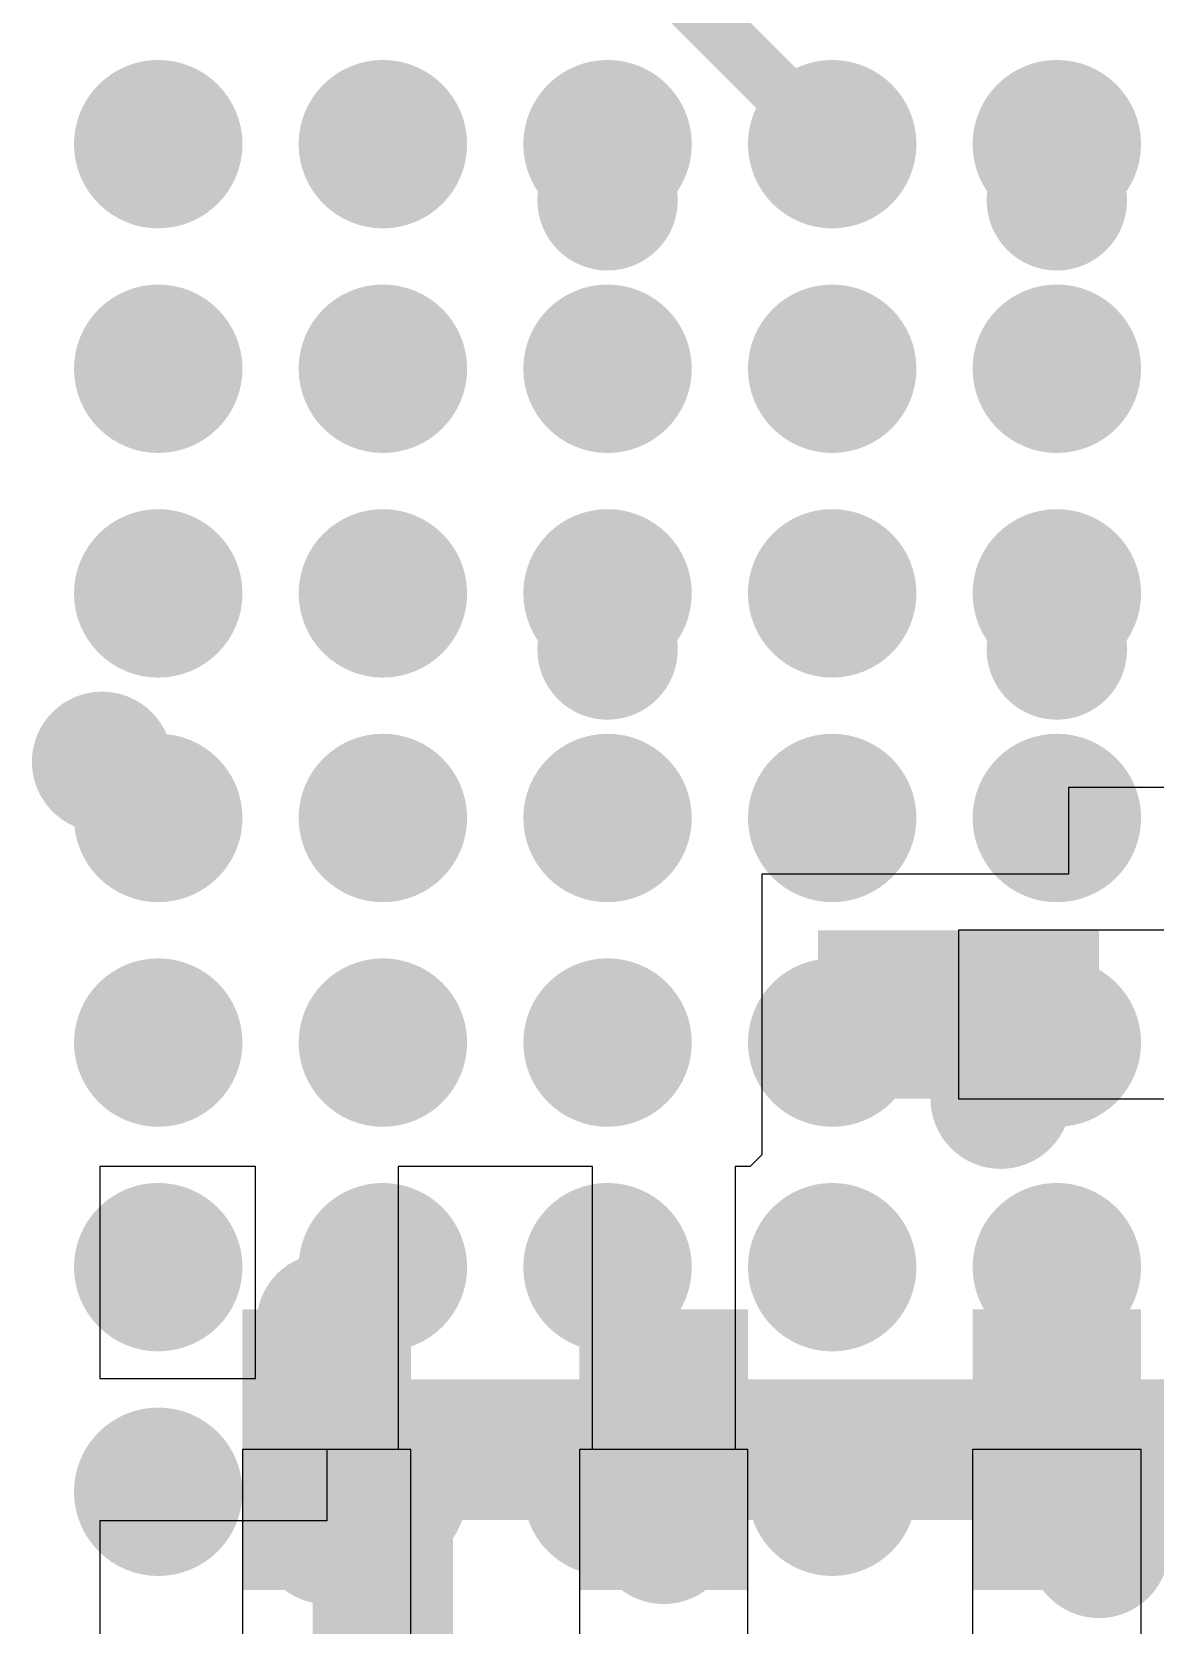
# Model space of a CAD drawing. Header units: millimetres. Extents: x 15 to 122, y 23 to 96.
# Drawn here: x 56.775 to 58.775, y 63.563 to 66.4 of the extents above; entities that cross this region are included whole.
import ezdxf

# ---------------------------------------------------------------- set-up
doc = ezdxf.new("R2010")
doc.units = ezdxf.units.MM
for name, color, linetype in [('Bottom Modules', 3, 'Continuous'), ('BottomLayer', 5, 'Continuous'), ('BottomPaste', 16, 'Continuous'), ('TopLayer', 1, 'Continuous'), ('TopPaste', 8, 'Continuous'), ('TopSolder', 216, 'Continuous')]:
    doc.layers.add(name, color=color, linetype=linetype)

msp = doc.modelspace()

# ---------------------------------------------------------------- linework, layer by layer
at = {"layer": 'Bottom Modules'}
for points in [[(59.1250024, 64.49999799999999), (59.1250024, 64.7999974), (58.42500125999999, 64.7999974), (58.42500125999999, 64.49999799999999)], [(57.45000194, 63.17500192), (57.45000194, 63.87500306), (57.15000254, 63.87500306), (57.15000254, 63.17500192)], [(58.05000328, 63.17500192), (58.05000328, 63.87500306), (57.75000387999999, 63.87500306), (57.75000387999999, 63.17500192)], [(58.75000188, 63.17500192), (58.75000188, 63.87500306), (58.45000247999999, 63.87500306), (58.45000247999999, 63.17500192)]]:
    msp.add_lwpolyline(points, close=True, dxfattribs=at)
at = {"layer": 'BottomLayer'}
for p, q in [((58.9980024, 65.0539974), (58.62100289999999, 65.0539974)), ((58.62100289999999, 65.0539974), (58.62100289999999, 64.8999972)), ((58.62100289999999, 64.8999972), (58.07500195999999, 64.8999972)), ((58.07500195999999, 64.8999972), (58.07500195999999, 64.40000074)), ((58.07500195999999, 64.40000327999999), (58.05400124, 64.37900255999999)), ((58.07500195999999, 64.40000074), (58.07500195999999, 64.40000327999999)), ((58.07500195999999, 64.40000074), (58.07500195999999, 64.40000074)), ((57.17300224, 64.37900255999999), (56.89600254, 64.37900255999999)), ((56.89600254, 64.37900255999999), (56.89600254, 64.00200305999999)), ((57.17300224, 64.00200305999999), (57.17300224, 64.37900255999999)), ((57.77300357999999, 64.37900255999999), (57.42700224, 64.37900255999999)), ((57.42700224, 64.37900255999999), (57.42700224, 63.87500306)), ((57.77300357999999, 63.87500306), (57.77300357999999, 64.37900255999999)), ((58.05400124, 64.37900255999999), (58.02700358, 64.37900255999999)), ((58.02700358, 64.37900255999999), (58.02700358, 63.87500306)), ((56.89600254, 64.00200305999999), (57.17300224, 64.00200305999999)), ((57.42700224, 63.87500306), (57.30000224, 63.87500306)), ((57.30000224, 63.87500306), (57.30000224, 63.74800305999999)), ((58.02700358, 63.87500306), (57.77300357999999, 63.87500306)), ((57.30000224, 63.74800305999999), (56.89600254, 63.74800305999999)), ((56.89600254, 63.74800305999999), (56.89600254, 63.50687832))]:
    msp.add_line(p, q, dxfattribs=at)
at = {"layer": 'BottomLayer', "const_width": 0.12499848}
for points in [[(57.737502, 66.09999988, 1), (57.86250047999999, 66.09999988, 1)], [(58.5375004, 66.09999988, 1), (58.66249887999999, 66.09999988, 1)], [(57.737502, 65.30000147999999, 1), (57.86250047999999, 65.30000147999999, 1)], [(58.5375004, 65.30000147999999, 1), (58.66249887999999, 65.30000147999999, 1)], [(56.83750126, 65.09999934, 1), (56.96249974, 65.09999934, 1)], [(58.4375006, 64.50000054, 1), (58.56249907999999, 64.50000054, 1)], [(57.23750046, 64.10000133999999, 1), (57.36249893999999, 64.10000133999999, 1)], [(57.8375018, 63.97500032, 1), (57.96250027999999, 63.97500032, 1)], [(58.5375004, 63.97500032, 1), (58.66249887999999, 63.97500032, 1)], [(57.237503, 63.87500306, 1), (57.36250148, 63.87500306, 1)], [(57.23751061999999, 63.87499544, 1), (57.3625091, 63.87499544, 1)], [(57.23751061999999, 63.87499544, 1), (57.3625091, 63.87499544, 1)], [(57.23750046, 63.72500082, 1), (57.36249893999999, 63.72500082, 1)], [(57.83749925999999, 63.72500082, 1), (57.96249774, 63.72500082, 1)], [(58.61250152, 63.6999996, 1), (58.7375, 63.6999996, 1)]]:
    msp.add_lwpolyline(points, format="xyb", close=True, dxfattribs=at)
at = {"layer": 'BottomLayer', "const_width": 0.2499995}
for points in [[(57.30000224, 63.87500306), (57.30000986, 63.87499544)], [(57.30000986, 63.87499544), (59.19999335999999, 63.87499544)]]:
    msp.add_lwpolyline(points, dxfattribs=at)
at = {"layer": 'BottomLayer'}
for points in [[(58.17500175999999, 64.7999974), (58.17500175999999, 64.49999799999999), (58.67500076, 64.7999974), (58.67500076, 64.49999799999999)], [(57.15000254, 63.62500356), (57.45000194, 63.62500356), (57.15000254, 64.12500256), (57.45000194, 64.12500256)], [(57.75000387999999, 63.62500356), (58.05000328, 63.62500356), (57.75000387999999, 64.12500256), (58.05000328, 64.12500256)], [(58.45000247999999, 63.62500356), (58.75000188, 63.62500356), (58.45000247999999, 64.12500256), (58.75000188, 64.12500256)]]:
    msp.add_solid(points, dxfattribs=at)
at = {"layer": 'BottomPaste'}
for points in [[(58.17500175999999, 64.7999974), (58.17500175999999, 64.49999799999999), (58.67500076, 64.7999974), (58.67500076, 64.49999799999999)], [(58.17500175999999, 64.7999974), (58.17500175999999, 64.49999799999999), (58.67500076, 64.7999974), (58.67500076, 64.49999799999999)], [(57.15000254, 63.62500356), (57.45000194, 63.62500356), (57.15000254, 64.12500256), (57.45000194, 64.12500256)], [(57.15000254, 63.62500356), (57.45000194, 63.62500356), (57.15000254, 64.12500256), (57.45000194, 64.12500256)], [(57.75000387999999, 63.62500356), (58.05000328, 63.62500356), (57.75000387999999, 64.12500256), (58.05000328, 64.12500256)], [(57.75000387999999, 63.62500356), (58.05000328, 63.62500356), (57.75000387999999, 64.12500256), (58.05000328, 64.12500256)], [(58.45000247999999, 63.62500356), (58.75000188, 63.62500356), (58.45000247999999, 64.12500256), (58.75000188, 64.12500256)], [(58.45000247999999, 63.62500356), (58.75000188, 63.62500356), (58.45000247999999, 64.12500256), (58.75000188, 64.12500256)]]:
    msp.add_solid(points, dxfattribs=at)
at = {"layer": 'TopLayer'}
for points, const_width in [([(57.80000124, 66.60000142), (58.20000044, 66.20000222)], 0.0999998), ([(57.80000124, 66.19999967999999), (57.80000124, 66.20000222)], 0.1999996), ([(57.0000003, 66.19999967999999), (57.0000003, 66.20000222)], 0.0999998), ([(57.3999995, 65.80000301999999), (57.40000204, 65.80000048)], 0.0999998), ([(57.80000124, 65.80000048), (57.80000124, 65.80000301999999)], 0.0999998), ([(58.20000044, 65.80000048), (58.20000044, 65.80000301999999)], 0.0999998), ([(57.80000124, 64.99999953999999), (57.80000124, 65.00000208)], 0.1999996), ([(58.20000044, 64.60000034), (58.20000044, 64.60000287999999)], 0.2499995), ([(58.59999964, 64.60000034), (58.59999964, 64.60000287999999)], 0.2499995), ([(57.3999995, 64.20000368), (57.40000204, 64.20000114)], 0.0999998), ([(57.3999995, 63.40000274), (57.3999995, 63.80000193999999)], 0.2499995)]:
    msp.add_lwpolyline(points, dxfattribs=dict(at, const_width=const_width))
for points, const_width in [([(56.92500172, 66.20000222, 1), (57.07499888, 66.20000222, 1)], 0.1499997), ([(57.32500091999999, 66.20000222, 1), (57.47499808, 66.20000222, 1)], 0.1499997), ([(57.72500265999999, 66.20000222, 1), (57.87499982, 66.20000222, 1)], 0.1499997), ([(58.12500186, 66.20000222, 1), (58.27499902, 66.20000222, 1)], 0.1499997), ([(58.52500105999999, 66.20000222, 1), (58.67499822, 66.20000222, 1)], 0.1499997), ([(56.93750106, 66.19999967999999, 1), (57.06249954, 66.19999967999999, 1)], 0.12499848), ([(57.3375028, 66.19999967999999, 1), (57.46250128, 66.19999967999999, 1)], 0.12499848), ([(57.737502, 66.19999967999999, 1), (57.86250047999999, 66.19999967999999, 1)], 0.12499848), ([(57.75000134, 66.20000222, 1), (57.85000114, 66.20000222, 1)], 0.0999998), ([(57.75000134, 66.19999967999999, 1), (57.85000114, 66.19999967999999, 1)], 0.0999998), ([(56.97500161999999, 66.20000222, 1), (57.02499898, 66.20000222, 1)], 0.0499999), ([(56.97500161999999, 66.19999967999999, 1), (57.02499898, 66.19999967999999, 1)], 0.0499999), ([(58.17500175999999, 66.20000222, 1), (58.22499912, 66.20000222, 1)], 0.0499999), ([(56.92500172, 65.80000301999999, 1), (57.07499888, 65.80000301999999, 1)], 0.1499997), ([(57.32500091999999, 65.80000301999999, 1), (57.47499808, 65.80000301999999, 1)], 0.1499997), ([(57.72500265999999, 65.80000301999999, 1), (57.87499982, 65.80000301999999, 1)], 0.1499997), ([(58.12500186, 65.80000301999999, 1), (58.27499902, 65.80000301999999, 1)], 0.1499997), ([(58.52500105999999, 65.80000301999999, 1), (58.67499822, 65.80000301999999, 1)], 0.1499997), ([(56.93750106, 65.80000048, 1), (57.06249954, 65.80000048, 1)], 0.12499848), ([(57.3375028, 65.80000048, 1), (57.46250128, 65.80000048, 1)], 0.12499848), ([(57.737502, 65.80000048, 1), (57.86250047999999, 65.80000048, 1)], 0.12499848), ([(58.1375012, 65.80000048, 1), (58.26249968, 65.80000048, 1)], 0.12499848), ([(57.37500082, 65.80000301999999, 1), (57.42499818, 65.80000301999999, 1)], 0.0499999), ([(57.37500335999999, 65.80000048, 1), (57.42500072, 65.80000048, 1)], 0.0499999), ([(57.77500256, 65.80000301999999, 1), (57.82499992, 65.80000301999999, 1)], 0.0499999), ([(57.77500256, 65.80000048, 1), (57.82499992, 65.80000048, 1)], 0.0499999), ([(58.17500175999999, 65.80000301999999, 1), (58.22499912, 65.80000301999999, 1)], 0.0499999), ([(58.17500175999999, 65.80000048, 1), (58.22499912, 65.80000048, 1)], 0.0499999), ([(56.92500172, 65.40000128, 1), (57.07499888, 65.40000128, 1)], 0.1499997), ([(57.32500091999999, 65.40000128, 1), (57.47499808, 65.40000128, 1)], 0.1499997), ([(57.3375028, 65.42499996, 1), (57.46250128, 65.42499996, 1)], 0.12499848), ([(57.72500265999999, 65.40000128, 1), (57.87499982, 65.40000128, 1)], 0.1499997), ([(58.12500186, 65.40000128, 1), (58.27499902, 65.40000128, 1)], 0.1499997), ([(58.52500105999999, 65.40000128, 1), (58.67499822, 65.40000128, 1)], 0.1499997), ([(56.93750106, 65.40000128, 1), (57.06249954, 65.40000128, 1)], 0.12499848), ([(57.737502, 65.40000128, 1), (57.86250047999999, 65.40000128, 1)], 0.12499848), ([(58.1375012, 65.40000128, 1), (58.26249968, 65.40000128, 1)], 0.12499848), ([(58.5375004, 65.40000128, 1), (58.66249887999999, 65.40000128, 1)], 0.12499848), ([(56.92500172, 65.00000208, 1), (57.07499888, 65.00000208, 1)], 0.1499997), ([(57.32500091999999, 65.00000208, 1), (57.47499808, 65.00000208, 1)], 0.1499997), ([(57.72500265999999, 65.00000208, 1), (57.87499982, 65.00000208, 1)], 0.1499997), ([(58.12500186, 65.00000208, 1), (58.27499902, 65.00000208, 1)], 0.1499997), ([(58.52500105999999, 65.00000208, 1), (58.67499822, 65.00000208, 1)], 0.1499997), ([(56.93750106, 64.99999953999999, 1), (57.06249954, 64.99999953999999, 1)], 0.12499848), ([(57.737502, 64.99999953999999, 1), (57.86250047999999, 64.99999953999999, 1)], 0.12499848), ([(58.1375012, 64.99999953999999, 1), (58.26249968, 64.99999953999999, 1)], 0.12499848), ([(58.5375004, 64.99999953999999, 1), (58.66249887999999, 64.99999953999999, 1)], 0.12499848), ([(57.75000134, 65.00000208, 1), (57.85000114, 65.00000208, 1)], 0.0999998), ([(57.75000134, 64.99999953999999, 1), (57.85000114, 64.99999953999999, 1)], 0.0999998), ([(56.92500172, 64.60000287999999, 1), (57.07499888, 64.60000287999999, 1)], 0.1499997), ([(57.32500091999999, 64.60000287999999, 1), (57.47499808, 64.60000287999999, 1)], 0.1499997), ([(57.72500265999999, 64.60000287999999, 1), (57.87499982, 64.60000287999999, 1)], 0.1499997), ([(58.12500186, 64.60000287999999, 1), (58.27499902, 64.60000287999999, 1)], 0.1499997), ([(58.1375012, 64.60000287999999, 1), (58.26249968, 64.60000287999999, 1)], 0.12499848), ([(58.1375012, 64.60000034, 1), (58.26249968, 64.60000034, 1)], 0.12499848), ([(58.1375012, 64.60000034, 1), (58.26249968, 64.60000034, 1)], 0.12499848), ([(58.52500105999999, 64.60000287999999, 1), (58.67499822, 64.60000287999999, 1)], 0.1499997), ([(58.5375004, 64.60000287999999, 1), (58.66249887999999, 64.60000287999999, 1)], 0.12499848), ([(58.5375004, 64.60000034, 1), (58.66249887999999, 64.60000034, 1)], 0.12499848), ([(58.5375004, 64.60000034, 1), (58.66249887999999, 64.60000034, 1)], 0.12499848), ([(56.92500172, 64.20000368, 1), (57.07499888, 64.20000368, 1)], 0.1499997), ([(57.32500091999999, 64.20000368, 1), (57.47499808, 64.20000368, 1)], 0.1499997), ([(57.72500265999999, 64.20000368, 1), (57.87499982, 64.20000368, 1)], 0.1499997), ([(58.12500186, 64.20000368, 1), (58.27499902, 64.20000368, 1)], 0.1499997), ([(58.52500105999999, 64.20000368, 1), (58.67499822, 64.20000368, 1)], 0.1499997), ([(57.3375028, 64.20000114, 1), (57.46250128, 64.20000114, 1)], 0.12499848), ([(57.737502, 64.20000368, 1), (57.86250047999999, 64.20000368, 1)], 0.12499848), ([(58.1375012, 64.20000368, 1), (58.26249968, 64.20000368, 1)], 0.12499848), ([(58.5375004, 64.20000368, 1), (58.66249887999999, 64.20000368, 1)], 0.12499848), ([(57.37500082, 64.20000368, 1), (57.42499818, 64.20000368, 1)], 0.0499999), ([(57.37500335999999, 64.20000114, 1), (57.42500072, 64.20000114, 1)], 0.0499999), ([(56.92500172, 63.80000193999999, 1), (57.07499888, 63.80000193999999, 1)], 0.1499997), ([(57.32500091999999, 63.80000193999999, 1), (57.47499808, 63.80000193999999, 1)], 0.1499997), ([(57.72500265999999, 63.80000193999999, 1), (57.87499982, 63.80000193999999, 1)], 0.1499997), ([(58.12500186, 63.80000193999999, 1), (58.27499902, 63.80000193999999, 1)], 0.1499997), ([(58.52500105999999, 63.80000193999999, 1), (58.67499822, 63.80000193999999, 1)], 0.1499997), ([(57.33750026, 63.80000193999999, 1), (57.46249873999999, 63.80000193999999, 1)], 0.12499848), ([(57.737502, 63.80000193999999, 1), (57.86250047999999, 63.80000193999999, 1)], 0.12499848), ([(58.1375012, 63.80000193999999, 1), (58.26249968, 63.80000193999999, 1)], 0.12499848), ([(58.5375004, 63.80000193999999, 1), (58.66249887999999, 63.80000193999999, 1)], 0.12499848)]:
    msp.add_lwpolyline(points, format="xyb", close=True, dxfattribs=dict(at, const_width=const_width))
at = {"layer": 'TopPaste', "const_width": 0.1499997}
for points in [[(56.92500172, 66.20000222, 1), (57.07499888, 66.20000222, 1)], [(56.92500172, 66.20000222, 1), (57.07499888, 66.20000222, 1)], [(57.32500091999999, 66.20000222, 1), (57.47499808, 66.20000222, 1)], [(57.32500091999999, 66.20000222, 1), (57.47499808, 66.20000222, 1)], [(57.72500265999999, 66.20000222, 1), (57.87499982, 66.20000222, 1)], [(57.72500265999999, 66.20000222, 1), (57.87499982, 66.20000222, 1)], [(58.12500186, 66.20000222, 1), (58.27499902, 66.20000222, 1)], [(58.12500186, 66.20000222, 1), (58.27499902, 66.20000222, 1)], [(58.52500105999999, 66.20000222, 1), (58.67499822, 66.20000222, 1)], [(58.52500105999999, 66.20000222, 1), (58.67499822, 66.20000222, 1)], [(56.92500172, 65.80000301999999, 1), (57.07499888, 65.80000301999999, 1)], [(56.92500172, 65.80000301999999, 1), (57.07499888, 65.80000301999999, 1)], [(57.32500091999999, 65.80000301999999, 1), (57.47499808, 65.80000301999999, 1)], [(57.32500091999999, 65.80000301999999, 1), (57.47499808, 65.80000301999999, 1)], [(57.72500265999999, 65.80000301999999, 1), (57.87499982, 65.80000301999999, 1)], [(57.72500265999999, 65.80000301999999, 1), (57.87499982, 65.80000301999999, 1)], [(58.12500186, 65.80000301999999, 1), (58.27499902, 65.80000301999999, 1)], [(58.12500186, 65.80000301999999, 1), (58.27499902, 65.80000301999999, 1)], [(58.52500105999999, 65.80000301999999, 1), (58.67499822, 65.80000301999999, 1)], [(58.52500105999999, 65.80000301999999, 1), (58.67499822, 65.80000301999999, 1)], [(56.92500172, 65.40000128, 1), (57.07499888, 65.40000128, 1)], [(56.92500172, 65.40000128, 1), (57.07499888, 65.40000128, 1)], [(57.32500091999999, 65.40000128, 1), (57.47499808, 65.40000128, 1)], [(57.32500091999999, 65.40000128, 1), (57.47499808, 65.40000128, 1)], [(57.72500265999999, 65.40000128, 1), (57.87499982, 65.40000128, 1)], [(57.72500265999999, 65.40000128, 1), (57.87499982, 65.40000128, 1)], [(58.12500186, 65.40000128, 1), (58.27499902, 65.40000128, 1)], [(58.12500186, 65.40000128, 1), (58.27499902, 65.40000128, 1)], [(58.52500105999999, 65.40000128, 1), (58.67499822, 65.40000128, 1)], [(58.52500105999999, 65.40000128, 1), (58.67499822, 65.40000128, 1)], [(56.92500172, 65.00000208, 1), (57.07499888, 65.00000208, 1)], [(56.92500172, 65.00000208, 1), (57.07499888, 65.00000208, 1)], [(57.32500091999999, 65.00000208, 1), (57.47499808, 65.00000208, 1)], [(57.32500091999999, 65.00000208, 1), (57.47499808, 65.00000208, 1)], [(57.72500265999999, 65.00000208, 1), (57.87499982, 65.00000208, 1)], [(57.72500265999999, 65.00000208, 1), (57.87499982, 65.00000208, 1)], [(58.12500186, 65.00000208, 1), (58.27499902, 65.00000208, 1)], [(58.12500186, 65.00000208, 1), (58.27499902, 65.00000208, 1)], [(58.52500105999999, 65.00000208, 1), (58.67499822, 65.00000208, 1)], [(58.52500105999999, 65.00000208, 1), (58.67499822, 65.00000208, 1)], [(56.92500172, 64.60000287999999, 1), (57.07499888, 64.60000287999999, 1)], [(56.92500172, 64.60000287999999, 1), (57.07499888, 64.60000287999999, 1)], [(57.32500091999999, 64.60000287999999, 1), (57.47499808, 64.60000287999999, 1)], [(57.32500091999999, 64.60000287999999, 1), (57.47499808, 64.60000287999999, 1)], [(57.72500265999999, 64.60000287999999, 1), (57.87499982, 64.60000287999999, 1)], [(57.72500265999999, 64.60000287999999, 1), (57.87499982, 64.60000287999999, 1)], [(58.12500186, 64.60000287999999, 1), (58.27499902, 64.60000287999999, 1)], [(58.12500186, 64.60000287999999, 1), (58.27499902, 64.60000287999999, 1)], [(58.52500105999999, 64.60000287999999, 1), (58.67499822, 64.60000287999999, 1)], [(58.52500105999999, 64.60000287999999, 1), (58.67499822, 64.60000287999999, 1)], [(56.92500172, 64.20000368, 1), (57.07499888, 64.20000368, 1)], [(56.92500172, 64.20000368, 1), (57.07499888, 64.20000368, 1)], [(57.32500091999999, 64.20000368, 1), (57.47499808, 64.20000368, 1)], [(57.32500091999999, 64.20000368, 1), (57.47499808, 64.20000368, 1)], [(57.72500265999999, 64.20000368, 1), (57.87499982, 64.20000368, 1)], [(57.72500265999999, 64.20000368, 1), (57.87499982, 64.20000368, 1)], [(58.12500186, 64.20000368, 1), (58.27499902, 64.20000368, 1)], [(58.12500186, 64.20000368, 1), (58.27499902, 64.20000368, 1)], [(58.52500105999999, 64.20000368, 1), (58.67499822, 64.20000368, 1)], [(58.52500105999999, 64.20000368, 1), (58.67499822, 64.20000368, 1)], [(56.92500172, 63.80000193999999, 1), (57.07499888, 63.80000193999999, 1)], [(56.92500172, 63.80000193999999, 1), (57.07499888, 63.80000193999999, 1)], [(57.32500091999999, 63.80000193999999, 1), (57.47499808, 63.80000193999999, 1)], [(57.32500091999999, 63.80000193999999, 1), (57.47499808, 63.80000193999999, 1)], [(57.72500265999999, 63.80000193999999, 1), (57.87499982, 63.80000193999999, 1)], [(57.72500265999999, 63.80000193999999, 1), (57.87499982, 63.80000193999999, 1)], [(58.12500186, 63.80000193999999, 1), (58.27499902, 63.80000193999999, 1)], [(58.12500186, 63.80000193999999, 1), (58.27499902, 63.80000193999999, 1)], [(58.52500105999999, 63.80000193999999, 1), (58.67499822, 63.80000193999999, 1)], [(58.52500105999999, 63.80000193999999, 1), (58.67499822, 63.80000193999999, 1)]]:
    msp.add_lwpolyline(points, format="xyb", close=True, dxfattribs=at)
at = {"layer": 'TopSolder', "const_width": 0.10999978}
for points in [[(56.94500168, 66.20000222, 1), (57.05499892, 66.20000222, 1)], [(56.94500168, 66.20000222, 1), (57.05499892, 66.20000222, 1)], [(57.34500087999999, 66.20000222, 1), (57.45499812, 66.20000222, 1)], [(57.34500087999999, 66.20000222, 1), (57.45499812, 66.20000222, 1)], [(57.74500261999999, 66.20000222, 1), (57.85499986, 66.20000222, 1)], [(57.74500261999999, 66.20000222, 1), (57.85499986, 66.20000222, 1)], [(58.14500182, 66.20000222, 1), (58.25499906, 66.20000222, 1)], [(58.14500182, 66.20000222, 1), (58.25499906, 66.20000222, 1)], [(58.54500101999999, 66.20000222, 1), (58.65499826, 66.20000222, 1)], [(58.54500101999999, 66.20000222, 1), (58.65499826, 66.20000222, 1)], [(56.94500168, 65.80000301999999, 1), (57.05499892, 65.80000301999999, 1)], [(56.94500168, 65.80000301999999, 1), (57.05499892, 65.80000301999999, 1)], [(57.34500087999999, 65.80000301999999, 1), (57.45499812, 65.80000301999999, 1)], [(57.34500087999999, 65.80000301999999, 1), (57.45499812, 65.80000301999999, 1)], [(57.74500261999999, 65.80000301999999, 1), (57.85499986, 65.80000301999999, 1)], [(57.74500261999999, 65.80000301999999, 1), (57.85499986, 65.80000301999999, 1)], [(58.14500182, 65.80000301999999, 1), (58.25499906, 65.80000301999999, 1)], [(58.14500182, 65.80000301999999, 1), (58.25499906, 65.80000301999999, 1)], [(58.54500101999999, 65.80000301999999, 1), (58.65499826, 65.80000301999999, 1)], [(58.54500101999999, 65.80000301999999, 1), (58.65499826, 65.80000301999999, 1)], [(56.94500168, 65.40000128, 1), (57.05499892, 65.40000128, 1)], [(56.94500168, 65.40000128, 1), (57.05499892, 65.40000128, 1)], [(57.34500087999999, 65.40000128, 1), (57.45499812, 65.40000128, 1)], [(57.34500087999999, 65.40000128, 1), (57.45499812, 65.40000128, 1)], [(57.74500261999999, 65.40000128, 1), (57.85499986, 65.40000128, 1)], [(57.74500261999999, 65.40000128, 1), (57.85499986, 65.40000128, 1)], [(58.14500182, 65.40000128, 1), (58.25499906, 65.40000128, 1)], [(58.14500182, 65.40000128, 1), (58.25499906, 65.40000128, 1)], [(58.54500101999999, 65.40000128, 1), (58.65499826, 65.40000128, 1)], [(58.54500101999999, 65.40000128, 1), (58.65499826, 65.40000128, 1)], [(56.94500168, 65.00000208, 1), (57.05499892, 65.00000208, 1)], [(56.94500168, 65.00000208, 1), (57.05499892, 65.00000208, 1)], [(57.34500087999999, 65.00000208, 1), (57.45499812, 65.00000208, 1)], [(57.34500087999999, 65.00000208, 1), (57.45499812, 65.00000208, 1)], [(57.74500261999999, 65.00000208, 1), (57.85499986, 65.00000208, 1)], [(57.74500261999999, 65.00000208, 1), (57.85499986, 65.00000208, 1)], [(58.14500182, 65.00000208, 1), (58.25499906, 65.00000208, 1)], [(58.14500182, 65.00000208, 1), (58.25499906, 65.00000208, 1)], [(58.54500101999999, 65.00000208, 1), (58.65499826, 65.00000208, 1)], [(58.54500101999999, 65.00000208, 1), (58.65499826, 65.00000208, 1)], [(56.94500168, 64.60000287999999, 1), (57.05499892, 64.60000287999999, 1)], [(56.94500168, 64.60000287999999, 1), (57.05499892, 64.60000287999999, 1)], [(57.34500087999999, 64.60000287999999, 1), (57.45499812, 64.60000287999999, 1)], [(57.34500087999999, 64.60000287999999, 1), (57.45499812, 64.60000287999999, 1)], [(57.74500261999999, 64.60000287999999, 1), (57.85499986, 64.60000287999999, 1)], [(57.74500261999999, 64.60000287999999, 1), (57.85499986, 64.60000287999999, 1)], [(58.14500182, 64.60000287999999, 1), (58.25499906, 64.60000287999999, 1)], [(58.14500182, 64.60000287999999, 1), (58.25499906, 64.60000287999999, 1)], [(58.54500101999999, 64.60000287999999, 1), (58.65499826, 64.60000287999999, 1)], [(58.54500101999999, 64.60000287999999, 1), (58.65499826, 64.60000287999999, 1)], [(56.94500168, 64.20000368, 1), (57.05499892, 64.20000368, 1)], [(56.94500168, 64.20000368, 1), (57.05499892, 64.20000368, 1)], [(57.34500087999999, 64.20000368, 1), (57.45499812, 64.20000368, 1)], [(57.34500087999999, 64.20000368, 1), (57.45499812, 64.20000368, 1)], [(57.74500261999999, 64.20000368, 1), (57.85499986, 64.20000368, 1)], [(57.74500261999999, 64.20000368, 1), (57.85499986, 64.20000368, 1)], [(58.14500182, 64.20000368, 1), (58.25499906, 64.20000368, 1)], [(58.14500182, 64.20000368, 1), (58.25499906, 64.20000368, 1)], [(58.54500101999999, 64.20000368, 1), (58.65499826, 64.20000368, 1)], [(58.54500101999999, 64.20000368, 1), (58.65499826, 64.20000368, 1)], [(56.94500168, 63.80000193999999, 1), (57.05499892, 63.80000193999999, 1)], [(56.94500168, 63.80000193999999, 1), (57.05499892, 63.80000193999999, 1)], [(57.34500087999999, 63.80000193999999, 1), (57.45499812, 63.80000193999999, 1)], [(57.34500087999999, 63.80000193999999, 1), (57.45499812, 63.80000193999999, 1)], [(57.74500261999999, 63.80000193999999, 1), (57.85499986, 63.80000193999999, 1)], [(57.74500261999999, 63.80000193999999, 1), (57.85499986, 63.80000193999999, 1)], [(58.14500182, 63.80000193999999, 1), (58.25499906, 63.80000193999999, 1)], [(58.14500182, 63.80000193999999, 1), (58.25499906, 63.80000193999999, 1)], [(58.54500101999999, 63.80000193999999, 1), (58.65499826, 63.80000193999999, 1)], [(58.54500101999999, 63.80000193999999, 1), (58.65499826, 63.80000193999999, 1)]]:
    msp.add_lwpolyline(points, format="xyb", close=True, dxfattribs=at)

doc.saveas('drawing.dxf')
